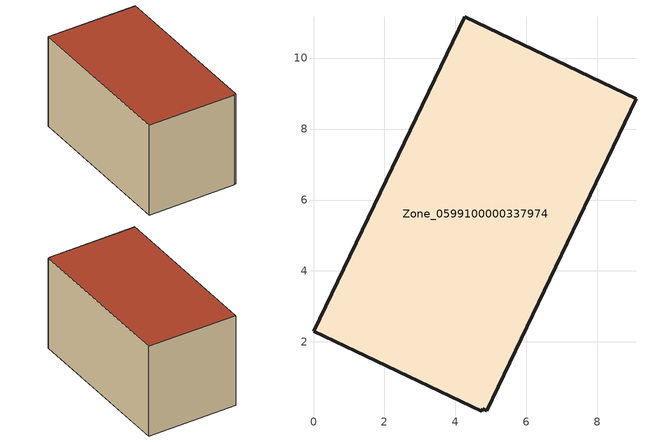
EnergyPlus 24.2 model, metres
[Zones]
Zone_0599100000337974
 floor ground (C_G): 4.26,11.16 9.09,8.85 4.88,0.06 4.77,0.11 4.74,0.05 0,2.3 z4.49
 wall outside (C_F): 9.09,8.85 4.26,11.16 0,2.3 4.74,0.05 4.77,0.11 4.88,0.06 9.09,8.85 z4.49:10.1
 roof outside (C_R): 4.26,11.16 0,2.3 4.74,0.05 4.77,0.11 4.88,0.06 9.09,8.85 z10.1
[BUILDING]
Pand.0599100000337974: North Axis=0; Terrain=City; Loads Convergence Tolerance Value=0.04; Temperature Convergence Tolerance Value=0.4; Solar Distribution=FullExterior; Maximum Number of Warmup Days=25; Minimum Number of Warmup Days=1
[Site:Location]
Rotterdam.The.Hague.AP_ZH_NLD Design_Conditions: Latitude=51.96; Longitude=4.45; Time Zone=1; Elevation=-4.5
[SITE:GROUNDTEMPERATURE:BUILDINGSURFACE]
18, 18, 18, 18, 18, 18, 18, 18, 18, 18, 18, 18
[MATERIAL] Thermal Absorptance=0.9; Solar Absorptance=0.7; Visible Absorptance=0.7
Name | Roughness | Thickness | Conductivity | Density | Specific Heat
G.TI.1975-1991 | MediumSmooth | 0.15 | 0.288461 | 540 | 1210
F.TI.1975-1991 | Rough | 0.3 | 0.230769 | 1920 | 840
R.TI.1975-1991 | MediumRough | 0.2 | 0.153846 | 1500 | 1000
[CONSTRUCTION]
C_G: G.TI.1975-1991
C_F: F.TI.1975-1991
C_R: R.TI.1975-1991
[ZONE]
Zone_0599100000337974: Type=1; Multiplier=1; Ceiling Height=Autocalculate; Volume=Autocalculate; Floor Area=autocalculate; Part of Total Floor Area=Yes
[ZONEINFILTRATION:DESIGNFLOWRATE]
Infil_Zone_0599100000337974: Zone or ZoneList or Space or SpaceList=Zone_0599100000337974; Schedule=AlwaysOn; Design Flow Rate Calculation Method=Flow/Area; Flow Rate per Floor Area=0.003; Constant Term Coefficient=1; Temperature Term Coefficient=0; Velocity Term Coefficient=0; Velocity Squared Term Coefficient=0
[HVACTEMPLATE:ZONE:IDEALLOADSAIRSYSTEM]
Zone_0599100000337974: Maximum Heating Supply Air Temperature=50; Minimum Cooling Supply Air Temperature=13; Maximum Heating Supply Air Humidity Ratio=0.0156; Minimum Cooling Supply Air Humidity Ratio=0.0077; Heating Limit=NoLimit; Cooling Limit=NoLimit; Dehumidification Control Type=ConstantSensibleHeatRatio; Cooling Sensible Heat Ratio=0.7; Dehumidification Setpoint=60; Humidification Control Type=None; Humidification Setpoint=30; Outdoor Air Method=None; Outdoor Air Flow Rate per Person=0.00944; Outdoor Air Flow Rate per Zone Floor Area=0; Outdoor Air Flow Rate per Zone=0; Demand Controlled Ventilation Type=None; Outdoor Air Economizer Type=NoEconomizer; Heat Recovery Type=None; Sensible Heat Recovery Effectiveness=0.7; Latent Heat Recovery Effectiveness=0.65
[ZONECONTROL:THERMOSTAT]
ThermostatControl_Zone_0599100000337974: Zone or ZoneList=Zone_0599100000337974; Control Type Schedule=DualSetpointControlType; Control 1=Thermostat_Zone_0599100000337974; Temperature Difference Between Cutout And Setpoint=0
[THERMOSTATSETPOINT:DUALSETPOINT]
Thermostat_Zone_0599100000337974: Heating Setpoint Temperature Schedule=HeatingSetpoint_Zone_0599100000337974; Cooling Setpoint Temperature Schedule=CoolingSetpoint_Zone_0599100000337974
[SCHEDULE:COMPACT]
HeatingSetpoint_Zone_0599100000337974: Through: 12/31, For: AllDays, Until: 24:00, 21
CoolingSetpoint_Zone_0599100000337974: Through: 12/31, For: AllDays, Until: 24:00, 24
DualSetpointControlType: Through: 12/31, For: AllDays, Until: 24:00, 4
AlwaysOn: Through: 12/31, For: AllDays, Until: 24:00, 1
